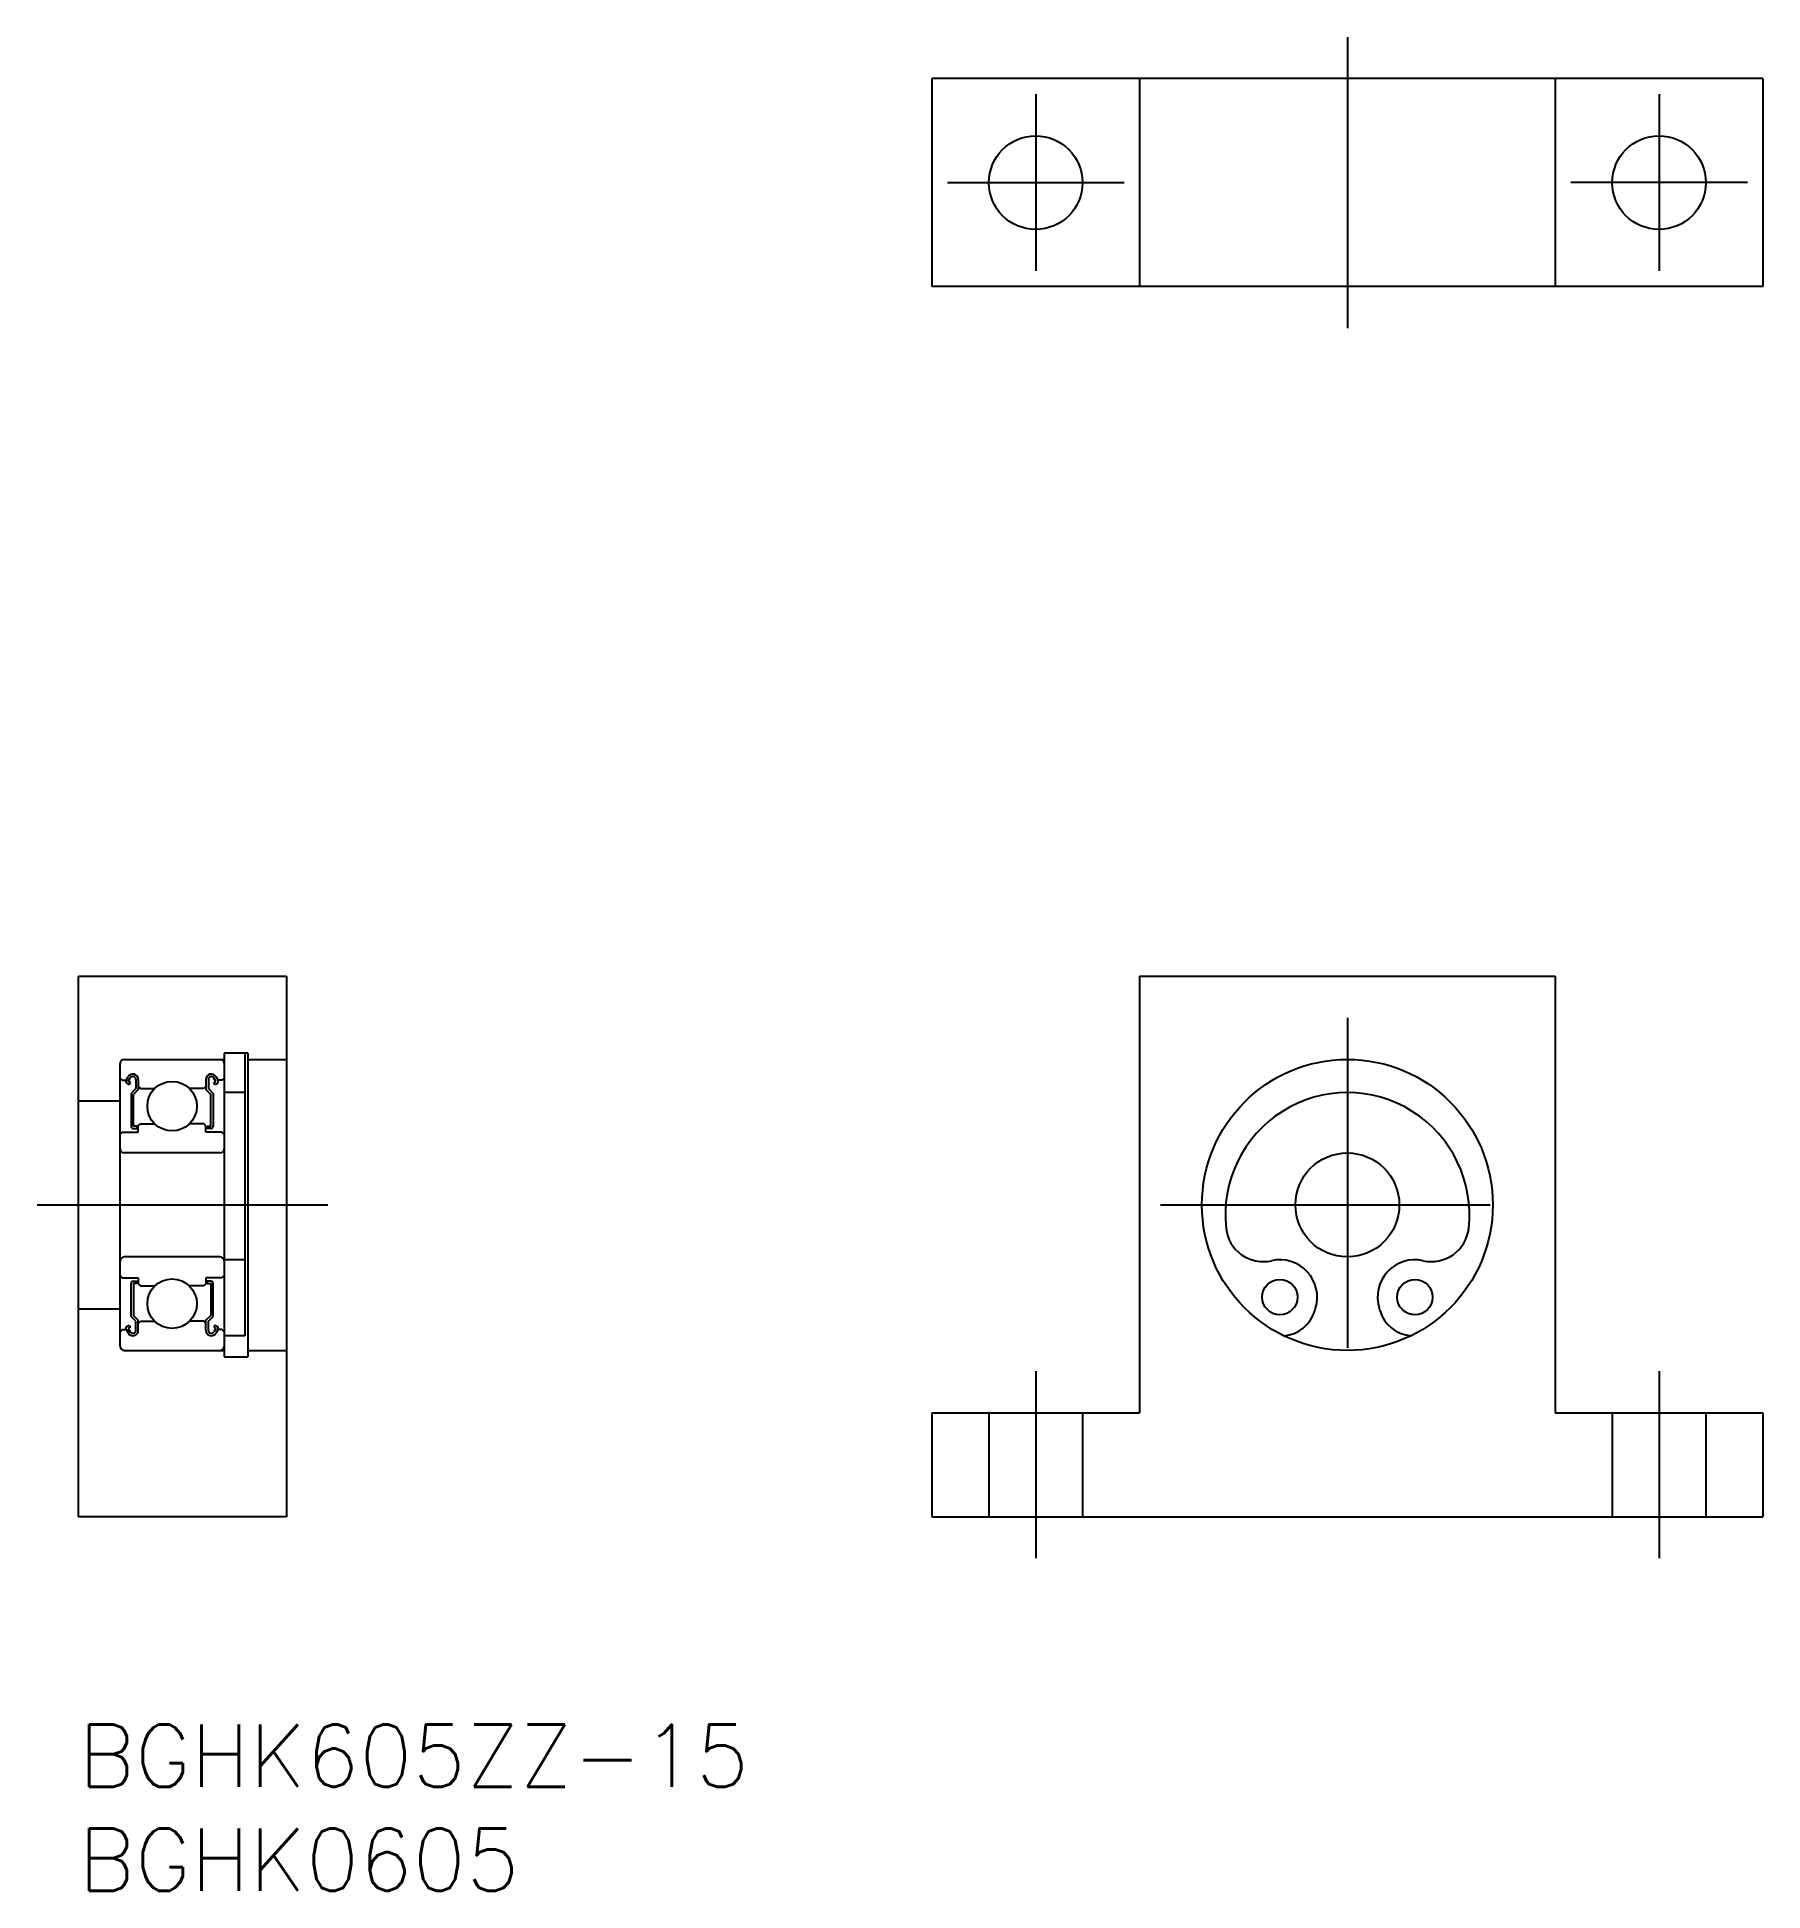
# Model space of a CAD drawing. Extents: x -2 to 81.1, y -8 to 81.2.
import ezdxf

# ---------------------------------------------------------------- set-up
doc = ezdxf.new("R2010")
doc.units = 0
doc.header["$LTSCALE"] = 0.5
doc.linetypes.add('CENTER', pattern=[50.8, 31.75, -6.35, 6.35, -6.35])
doc.linetypes.add('DASHED', pattern=[19.05, 12.7, -6.35])
for name, color, linetype in [('MSM_CENTER', 1, 'CENTER'), ('MSM_CONTINUOUS', 7, 'CONTINUOUS'), ('MSM_DASHED', 4, 'DASHED'), ('MSM_PART_NUMBER', 7, 'CONTINUOUS')]:
    doc.layers.add(name, color=color, linetype=linetype)
doc.styles.get("Standard").update_dxf_attribs({"font": 'txt.shx', "height": 3, "bigfont": 'bigfont.shx'})

# ---------------------------------------------------------------- blocks, each defined once
blk = doc.blocks.new('*U4')
at = {"layer": 'MSM_PART_NUMBER'}
blk.add_text('BGHK605ZZ-15', height=3, dxfattribs=at).set_placement((0, -3))
blk = doc.blocks.new('*U5')
at = {"layer": 'MSM_PART_NUMBER'}
blk.add_text('BGHK0605', height=3, dxfattribs=at).set_placement((0, -8))

msp = doc.modelspace()

# ---------------------------------------------------------------- linework, layer by layer
at = {"layer": 'MSM_CENTER'}
for p, q in [((61.061, 81.178), (61.061, 67.178)), ((46.061, 79.18), (46.061, 79.178)), ((76.061, 79.18), (76.061, 79.178)), ((46.061, 78.428), (46.061, 69.928)), ((76.061, 78.428), (76.061, 69.928)), ((41.811, 74.178), (50.311, 74.178)), ((80.311, 74.178), (71.811, 74.178)), ((61.061, 34), (61.061, 16)), ((-2, 25), (12, 25)), ((52.061, 25), (70.061, 25)), ((46.061, 17), (46.061, 8)), ((76.061, 17), (76.061, 8))]:
    msp.add_line(p, q, dxfattribs=at)
at = {"layer": 'MSM_CONTINUOUS'}
for p, q in [((81.061, 79.178), (41.061, 79.178)), ((41.061, 79.178), (41.061, 69.178)), ((51.061, 79.178), (51.061, 69.178)), ((71.061, 79.178), (71.061, 69.178)), ((81.061, 79.178), (81.061, 69.178)), ((81.061, 69.178), (41.061, 69.178)), ((0, 10), (0, 36)), ((0, 36), (10, 36)), ((10, 36), (10, 10)), ((51.061, 36), (51.061, 15)), ((51.061, 36), (71.061, 36)), ((71.061, 36), (71.061, 15)), ((7, 32.3), (7, 17.7)), ((8.15, 32.3, 1), (7, 32.3, 1)), ((8, 32.3), (8, 18.701)), ((8.15, 32.3), (8.15, 17.7)), ((2, 18.2), (2, 31.8)), ((2.2, 32), (7, 32)), ((8.15, 32, 1), (10, 32, 1)), ((2, 31.1), (2.1, 31)), ((2.1, 31), (2.291, 31)), ((2.291, 31), (2.386, 31.16)), ((2.334, 30.841), (2.434, 30.783)), ((2.392, 30.942), (2.487, 31.102)), ((2.493, 30.884), (2.392, 30.942)), ((2.434, 30.783), (2.493, 30.884)), ((2.757, 30.6), (2.524, 30.367)), ((2.524, 30.367), (2.524, 28.786)), ((2.873, 30.552), (2.64, 30.319)), ((2.757, 31.03), (2.757, 30.6)), ((2.873, 31.03), (2.873, 30.552)), ((2.873, 30.7), (2.973, 30.6)), ((2.973, 30.6), (3.666, 30.6)), ((6.027, 30.6), (5.334, 30.6)), ((6.127, 30.7), (6.027, 30.6)), ((6.127, 31.03), (6.127, 30.552)), ((6.127, 30.552), (6.36, 30.319)), ((6.243, 31.03), (6.243, 30.6)), ((6.243, 30.6), (6.476, 30.367)), ((6.476, 30.367), (6.476, 28.786)), ((6.507, 30.884), (6.608, 30.942)), ((6.566, 30.783), (6.507, 30.884)), ((6.608, 30.942), (6.513, 31.102)), ((6.666, 30.841), (6.566, 30.783)), ((6.709, 31), (6.614, 31.16)), ((6.9, 31), (6.709, 31)), ((7, 31.1), (6.9, 31)), ((8, 30.4, 1), (7, 30.4, 1)), ((0, 30), (2, 30)), ((2.64, 28.786), (2.64, 30.319)), ((6.36, 28.786), (6.36, 30.319)), ((2.815, 28.786), (2.64, 28.786)), ((2.64, 28.67), (2.815, 28.67)), ((2.815, 28.67), (2.815, 28.786)), ((2.873, 28.8), (2.973, 28.9)), ((2.873, 28.5), (2.873, 28.8)), ((2.973, 28.9), (3.666, 28.9)), ((6.027, 28.9), (5.334, 28.9)), ((6.127, 28.8), (6.027, 28.9)), ((6.127, 28.5), (6.127, 28.8)), ((6.185, 28.786), (6.36, 28.786)), ((6.185, 28.67), (6.185, 28.786)), ((6.36, 28.67), (6.185, 28.67)), ((7, 28.65), (7, 28.65)), ((2, 28.4), (2.1, 28.5)), ((2.1, 28.5), (2.873, 28.5)), ((6.9, 28.5), (6.127, 28.5)), ((7, 28.4), (6.9, 28.5)), ((6.8, 27.5), (2.2, 27.5)), ((6.8, 22.5), (2.2, 22.5)), ((8, 22.363, 1), (7, 22.363, 1)), ((2, 21.6), (2.1, 21.5)), ((2.1, 21.5), (2.873, 21.5)), ((2.873, 21.5), (2.873, 21.2)), ((6.127, 21.5), (6.127, 21.2)), ((6.9, 21.5), (6.127, 21.5)), ((7, 21.6), (6.9, 21.5)), ((2.524, 19.633), (2.524, 21.214)), ((2.64, 21.33), (2.815, 21.33)), ((2.815, 21.214), (2.64, 21.214)), ((2.64, 21.214), (2.64, 19.681)), ((2.815, 21.33), (2.815, 21.214)), ((2.873, 21.2), (2.973, 21.1)), ((2.973, 21.1), (3.666, 21.1)), ((6.027, 21.1), (5.334, 21.1)), ((6.127, 21.2), (6.027, 21.1)), ((6.36, 21.33), (6.185, 21.33)), ((6.185, 21.33), (6.185, 21.214)), ((6.185, 21.214), (6.36, 21.214)), ((6.36, 21.214), (6.36, 19.681)), ((6.476, 19.633), (6.476, 21.214)), ((0, 20), (2, 20)), ((2.757, 19.4), (2.524, 19.633)), ((2.873, 19.448), (2.64, 19.681)), ((6.127, 19.448), (6.36, 19.681)), ((6.243, 19.4), (6.476, 19.633)), ((59.49, 19.901), (59.531, 20.033)), ((62.591, 20.033), (62.631, 19.901)), ((2, 18.9), (2.1, 19)), ((2.1, 19), (2.291, 19)), ((2.291, 19), (2.386, 18.839)), ((2.334, 19.159), (2.434, 19.217)), ((2.493, 19.116), (2.392, 19.058)), ((2.392, 19.058), (2.487, 18.898)), ((2.434, 19.217), (2.493, 19.116)), ((2.757, 18.97), (2.757, 19.4)), ((2.873, 18.97), (2.873, 19.448)), ((2.873, 19.3), (2.973, 19.4)), ((2.973, 19.4), (3.666, 19.4)), ((6.027, 19.4), (5.334, 19.4)), ((6.127, 19.3), (6.027, 19.4)), ((6.127, 18.97), (6.127, 19.448)), ((6.243, 18.97), (6.243, 19.4)), ((6.566, 19.217), (6.507, 19.116)), ((6.507, 19.116), (6.608, 19.058)), ((6.608, 19.058), (6.513, 18.898)), ((6.666, 19.159), (6.566, 19.217)), ((6.709, 19), (6.614, 18.839)), ((6.9, 19), (6.709, 19)), ((7, 18.9), (6.9, 19)), ((2.2, 18), (7, 18)), ((8, 18.701, 1), (7, 18.701, 1)), ((8.15, 18, 1), (10, 18, 1)), ((7, 17.7, 1), (8.15, 17.7, 1)), ((41.061, 15), (51.061, 15)), ((41.061, 15), (41.061, 10)), ((71.061, 15), (81.061, 15)), ((81.061, 15), (81.061, 10)), ((10, 10), (0, 10)), ((41.061, 10), (81.061, 10))]:
    msp.add_line(p, q, dxfattribs=at)
for centre, radius in [((46.061, 74.178), 2.25), ((76.061, 74.178), 2.25), ((61.061, 25), 7), ((4.5, 29.75), 1.191), ((61.061, 25), 2.5), ((4.5, 20.25), 1.191), ((57.811, 20.563), 0.85), ((64.311, 20.563), 0.85)]:
    msp.add_circle(centre, radius, dxfattribs=at)
for centre, radius, start, end in [((2.2, 31.8), 0.2, 90, 180), ((2.612, 31.03), 0.261, 0, 150.00011), ((6.388, 31.03), 0.261, 29.99989, 180), ((6.8, 31.8), 0.2, 0, 90), ((2.392, 30.942), 0.116, 150.00319, 239.99854), ((2.612, 31.03), 0.145, 0, 149.99983), ((6.388, 31.03), 0.145, 30.00017, 180), ((6.608, 30.942), 0.116, 300.00146, 29.99681), ((61.061, 24.525), 5.875, 353.63107, 186.36893), ((2.64, 28.786), 0.116, 180.00005, 270.00003), ((6.36, 28.786), 0.116, 269.99997, 359.99995), ((2.2, 27.7), 0.2, 180, 270), ((6.8, 27.7), 0.2, 270, 0), ((57.011, 24.073), 1.8, 186.36893, 282.83714), ((65.111, 24.073), 1.8, 257.16286, 353.63107), ((2.2, 22.3), 0.2, 90, 180), ((6.8, 22.3), 0.2, 0, 90), ((57.811, 20.563), 1.8, 342.88178, 102.83714), ((64.311, 20.563), 1.8, 77.16286, 197.11822), ((2.64, 21.214), 0.116, 89.99997, 179.99995), ((6.36, 21.214), 0.116, 0.00005, 90.00003), ((57.866, 20.401), 1.7, 274.43307, 342.88178), ((64.256, 20.401), 1.7, 197.11822, 265.56693), ((2.392, 19.058), 0.116, 120.00146, 209.99681), ((2.612, 18.97), 0.261, 209.99989, 0), ((2.612, 18.97), 0.145, 210.00017, 0), ((6.388, 18.97), 0.261, 180, 330.00011), ((6.388, 18.97), 0.145, 180, 329.99983), ((6.608, 19.058), 0.116, 330.00319, 59.99854), ((2.2, 18.2), 0.2, 180, 270), ((6.8, 18.2), 0.2, 270, 0)]:
    msp.add_arc(centre, radius, start, end, dxfattribs=at)
at = {"layer": 'MSM_DASHED'}
for p, q in [((43.811, 15), (43.811, 10)), ((48.311, 15), (48.311, 10)), ((73.811, 15), (73.811, 10)), ((78.311, 15), (78.311, 10))]:
    msp.add_line(p, q, dxfattribs=at)

# ---------------------------------------------------------------- block references
at = {"layer": 'MSM_CONTINUOUS'}
for name in ['*U4', '*U5']:
    msp.add_blockref(name, (0, 0), dxfattribs=at)

doc.saveas('drawing.dxf')
